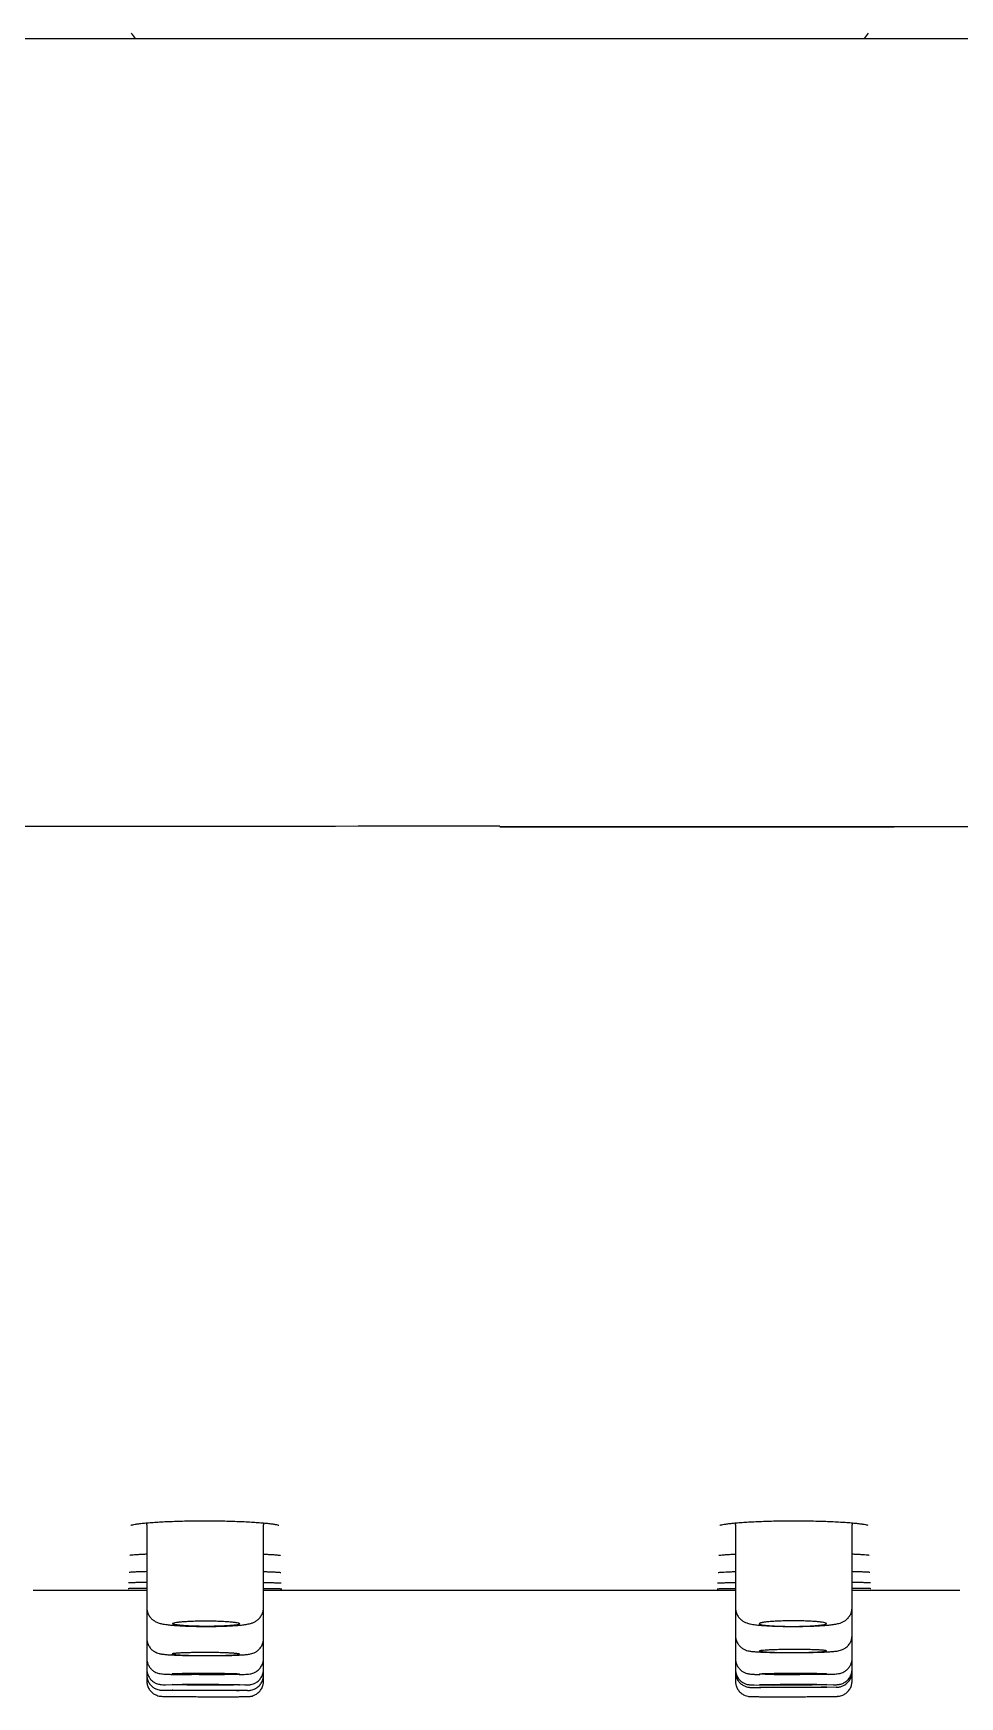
# Model space of a CAD drawing. Header units: millimetres. Extents: x 863 to 5283, y 810 to 2397.
# Drawn here: x 1757.64 to 1760.66, y 1464.6 to 1470.02 of the extents above; entities that cross this region are included whole.
import ezdxf

# ---------------------------------------------------------------- set-up
doc = ezdxf.new("R2010")
doc.units = ezdxf.units.MM
doc.layers.add('Wbudowane', color=175, linetype='Continuous')

# ---------------------------------------------------------------- blocks, each defined once
blk = doc.blocks.new('Z$W@#14502')
for p, q in [((38.6202, 165.9226), (40.5501, 165.9226)), ((40.5501, 165.9226), (42.4798, 165.9226)), ((39.4006, 161.0798), (39.4006, 160.8107)), ((39.7804, 160.8102), (39.7804, 161.0798)), ((41.3175, 161.0798), (41.3175, 160.8102)), ((41.6972, 160.8107), (41.6972, 161.0798)), ((39.0489, 160.8672), (39.0505, 160.8672)), ((39.0504, 160.8672), (39.4006, 160.8672)), ((39.7804, 160.8672), (40.5489, 160.8672)), ((40.5489, 160.8672), (41.3175, 160.8672)), ((41.6972, 160.8672), (42.0472, 160.8672)), ((42.0472, 160.8672), (42.0476, 160.8672)), ((39.4006, 160.8107), (39.4006, 160.7104)), ((39.7804, 160.7098), (39.7804, 160.8102)), ((41.3175, 160.8102), (41.3175, 160.7197)), ((41.6972, 160.7203), (41.6972, 160.8107)), ((39.4006, 160.7104), (39.4006, 160.7103)), ((39.4006, 160.7102), (39.4006, 160.6452)), ((39.7804, 160.6445), (39.7804, 160.7098)), ((41.3175, 160.7197), (41.3175, 160.6445)), ((41.6972, 160.6452), (41.6972, 160.7203)), ((39.4006, 160.6452), (39.4006, 160.6097)), ((39.7804, 160.609), (39.7804, 160.6445)), ((41.3175, 160.6445), (41.3175, 160.609)), ((41.6972, 160.6097), (41.6972, 160.6452)), ((39.4006, 160.6097), (39.4006, 160.6095)), ((39.4006, 160.6094), (39.4006, 160.5912)), ((39.4006, 160.5912), (39.4006, 160.5714)), ((39.4786, 160.593), (39.5456, 160.592)), ((39.7014, 160.5924), (39.6423, 160.5918)), ((39.7804, 160.5906), (39.7804, 160.609)), ((39.7804, 160.5707), (39.7804, 160.5906)), ((41.3175, 160.609), (41.3175, 160.6005)), ((41.3175, 160.6005), (41.3175, 160.6005)), ((41.3175, 160.6004), (41.3175, 160.5707)), ((41.6192, 160.5929), (41.5521, 160.592)), ((41.6972, 160.6012), (41.6972, 160.6097)), ((41.6972, 160.5714), (41.6972, 160.6012)), ((39.4527, 160.5411), (39.4831, 160.5411)), ((39.4613, 160.5589), (39.4832, 160.5594)), ((39.7195, 160.5583), (39.657, 160.5578)), ((39.7282, 160.5404), (39.6703, 160.5402)), ((41.3697, 160.5503), (41.4005, 160.5503)), ((41.3785, 160.5583), (41.4409, 160.5578)), ((41.6366, 160.5589), (41.5667, 160.5581)), ((41.6452, 160.551), (41.5803, 160.5505))]:
    blk.add_line(p, q)
for centre, radius, start, end in [((39.2, 165.8071), 0.2, 35.274, 41.4096), ((41.9, 165.8071), 0.2, 138.5904, 144.7257), ((40.308, 2729.4363), 2566.0822, 270.0054029, 270.136529), ((41.3665, 2028.6139), 1865.2584, 269.9749194, 270.0685779), ((39.3013, 161.0798), 0.0993, 359.9923, 3.8389), ((39.8797, 161.0798), 0.0993, 176.3033, 180.006), ((39.8398, 161.0936), 0.0174, 236.8048, 239.5196), ((41.2181, 161.0798), 0.0993, 359.992, 3.6944), ((41.7965, 161.0798), 0.0993, 176.1594, 180.0058), ((41.7578, 161.0938), 0.0174, 236.9037, 239.6132)]:
    blk.add_arc(centre, radius, start, end)
for centre, major_axis, ratio in [((39.5928, 160.5944), (-0.1093, 0.0003), 0.025456), ((41.505, 160.5944), (0.1093, 0.0003), 0.025456), ((39.5924, 160.5408), (-0.1093, 0.0003), 0.006238), ((39.5926, 160.5592), (-0.1093, 0.0003), 0.013586), ((41.5053, 160.5592), (0.1093, 0.0003), 0.013586), ((41.5054, 160.5508), (0.1093, 0.0003), 0.006238)]:
    blk.add_ellipse(centre, major_axis=major_axis, ratio=ratio)
for points, knots in [([(40.55, 163.3557), (39.7034, 163.3557), (38.6342, 163.3554), (37.0544, 163.355), (36.1022, 163.3545), (35.3325, 163.3539), (34.7273, 163.3532), (34.2064, 163.3525), (33.7605, 163.3517), (33.3639, 163.3508), (33.0114, 163.3498), (32.693, 163.3487), (32.4051, 163.3476), (32.1434, 163.3463), (31.9048, 163.3449), (31.6862, 163.3435), (31.4848, 163.342), (31.2989, 163.3405), (31.1265, 163.3389), (30.9662, 163.3373), (30.817, 163.3356), (30.6776, 163.334), (30.5472, 163.3323), (30.4252, 163.3306), (30.3109, 163.329), (30.2037, 163.3274), (30.1031, 163.3258), (30.0085, 163.3244), (29.9194, 163.323), (29.8353, 163.3217), (29.7559, 163.3206), (29.6807, 163.3196), (29.6094, 163.3187), (29.5415, 163.318), (29.477, 163.3175), (29.4154, 163.3171), (29.3565, 163.3168), (29.3001, 163.3168), (29.2461, 163.3168), (29.1942, 163.3171), (29.1443, 163.3175), (29.0964, 163.3181), (29.0501, 163.3188), (29.0054, 163.3196), (28.9622, 163.3206), (28.9205, 163.3218), (28.8801, 163.323), (28.841, 163.3244), (28.8032, 163.3259), (28.7666, 163.3274), (28.7311, 163.329), (28.6968, 163.3306), (28.6638, 163.3323), (28.6319, 163.3339), (28.6013, 163.3356), (28.5719, 163.3372), (28.5439, 163.3388), (28.5172, 163.3404), (28.4917, 163.3419), (28.4676, 163.3434), (28.4449, 163.3448), (28.4235, 163.3461), (28.4035, 163.3474), (28.3849, 163.3486), (28.3677, 163.3496), (28.3522, 163.3506), (28.3383, 163.3515), (28.3261, 163.3523), (28.3156, 163.353), (28.3068, 163.3537), (28.2998, 163.3543), (28.2948, 163.3548), (28.2929, 163.355), (28.2926, 163.3551), (28.2926, 163.3551)], [0, 0, 0, 0, 0.113949, 0.17732, 0.22324, 0.259479, 0.288937, 0.314088, 0.335962, 0.355319, 0.372656, 0.388298, 0.402484, 0.415393, 0.427139, 0.43796, 0.447933, 0.457168, 0.465753, 0.473765, 0.481258, 0.488284, 0.494903, 0.501132, 0.507022, 0.512579, 0.517862, 0.522887, 0.527687, 0.532287, 0.536712, 0.54099, 0.545144, 0.549196, 0.553167, 0.557079, 0.560953, 0.564805, 0.56866, 0.57253, 0.576434, 0.5804, 0.584444, 0.588589, 0.592859, 0.597274, 0.601855, 0.60663, 0.611631, 0.616871, 0.622404, 0.628238, 0.63443, 0.64098, 0.647944, 0.655357, 0.663268, 0.671757, 0.680838, 0.690664, 0.701283, 0.712825, 0.725427, 0.739297, 0.754495, 0.77128, 0.789931, 0.810881, 0.834627, 0.862383, 0.895865, 0.936149, 0.983234, 1, 1, 1, 1]), ([(39.3488, 161.0788), (39.3488, 161.0788), (39.3499, 161.0793), (39.3544, 161.0805), (39.3626, 161.082), (39.3741, 161.0837), (39.3887, 161.0854), (39.4061, 161.087), (39.4258, 161.0885), (39.4477, 161.0898), (39.4714, 161.091), (39.4967, 161.0919), (39.5231, 161.0926), (39.5504, 161.0931), (39.5781, 161.0933), (39.606, 161.0933), (39.6338, 161.093), (39.6609, 161.0925), (39.6872, 161.0917), (39.7122, 161.0907), (39.7357, 161.0895), (39.7573, 161.0882), (39.7767, 161.0866), (39.7936, 161.085), (39.8078, 161.0833), (39.8188, 161.0816), (39.8265, 161.08), (39.8293, 161.0792), (39.8302, 161.0789)], [0, 0, 0, 0, 0.02401, 0.056834, 0.093426, 0.131871, 0.171286, 0.211019, 0.251118, 0.291293, 0.331479, 0.371781, 0.41207, 0.452379, 0.492637, 0.532972, 0.573252, 0.613574, 0.653884, 0.694089, 0.734368, 0.774544, 0.81458, 0.854373, 0.893718, 0.93215, 0.968592, 1, 1, 1, 1]), ([(41.2668, 161.0786), (41.2668, 161.0786), (41.2679, 161.0791), (41.2724, 161.0803), (41.2806, 161.0818), (41.2922, 161.0835), (41.3067, 161.0852), (41.3241, 161.0869), (41.3438, 161.0884), (41.3657, 161.0897), (41.3894, 161.0909), (41.4147, 161.0919), (41.4411, 161.0926), (41.4684, 161.0931), (41.4961, 161.0933), (41.524, 161.0933), (41.5518, 161.0931), (41.5789, 161.0925), (41.6052, 161.0918), (41.6302, 161.0908), (41.6537, 161.0896), (41.6753, 161.0883), (41.6947, 161.0868), (41.7116, 161.0851), (41.7258, 161.0834), (41.7368, 161.0818), (41.7445, 161.0802), (41.7473, 161.0794), (41.7482, 161.0791)], [0, 0, 0, 0, 0.024001, 0.056817, 0.093402, 0.131843, 0.171256, 0.210987, 0.251085, 0.29126, 0.331445, 0.371746, 0.412035, 0.452343, 0.4926, 0.532934, 0.573214, 0.613535, 0.653844, 0.694049, 0.734326, 0.774501, 0.814537, 0.85433, 0.893675, 0.932107, 0.968554, 1, 1, 1, 1]), ([(39.3448, 160.9812), (39.3448, 160.9812), (39.3449, 160.9812), (39.3465, 160.9815), (39.3518, 160.9822), (39.3606, 160.9831), (39.3726, 160.9839), (39.3862, 160.9847), (39.3962, 160.9851), (39.4006, 160.9853)], [0, 0, 0, 0, 0.00752, 0.13899, 0.304198, 0.484355, 0.670556, 0.859266, 1, 1, 1, 1]), ([(39.7804, 160.9848), (39.7849, 160.9846), (39.7949, 160.9841), (39.8085, 160.9833), (39.8202, 160.9825), (39.8287, 160.9816), (39.8321, 160.9811), (39.8333, 160.9809)], [0, 0, 0, 0, 0.169439, 0.389934, 0.607004, 0.817717, 1, 1, 1, 1]), ([(39.8333, 160.9809), (39.8334, 160.9809), (39.8335, 160.9809), (39.8337, 160.9808), (39.834, 160.9808), (39.8342, 160.9808), (39.8343, 160.9807), (39.8345, 160.9807), (39.8346, 160.9807), (39.8347, 160.9806), (39.8348, 160.9806), (39.8349, 160.9806), (39.8349, 160.9806), (39.8349, 160.9806), (39.8349, 160.9806), (39.8349, 160.9806)], [0, 0, 0, 0, 0.058969, 0.148256, 0.236074, 0.322184, 0.406513, 0.488995, 0.569567, 0.64817, 0.724755, 0.799278, 0.871708, 0.942021, 1, 1, 1, 1]), ([(41.2629, 160.9806), (41.2629, 160.9806), (41.2629, 160.9806), (41.2645, 160.9809), (41.2698, 160.9817), (41.2786, 160.9825), (41.2906, 160.9834), (41.3038, 160.9842), (41.3134, 160.9846), (41.3175, 160.9848)], [0, 0, 0, 0, 0.00699, 0.139904, 0.307031, 0.489457, 0.678062, 0.869239, 1, 1, 1, 1]), ([(41.6972, 160.9853), (41.7022, 160.9851), (41.7126, 160.9846), (41.7264, 160.9838), (41.7382, 160.983), (41.7467, 160.9822), (41.7501, 160.9817), (41.7514, 160.9815)], [0, 0, 0, 0, 0.1803491, 0.3976369, 0.6115071, 0.8191788, 1, 1, 1, 1]), ([(41.7514, 160.9815), (41.7515, 160.9815), (41.7516, 160.9814), (41.7518, 160.9814), (41.752, 160.9814), (41.7522, 160.9813), (41.7524, 160.9813), (41.7525, 160.9813), (41.7527, 160.9812), (41.7528, 160.9812), (41.7529, 160.9812), (41.7529, 160.9812), (41.753, 160.9812), (41.753, 160.9812), (41.753, 160.9812), (41.753, 160.9812)], [0, 0, 0, 0, 0.058942, 0.148225, 0.236038, 0.322141, 0.406462, 0.488935, 0.569495, 0.648083, 0.724651, 0.799154, 0.871559, 0.941845, 1, 1, 1, 1]), ([(39.3428, 160.9259), (39.3428, 160.9259), (39.3434, 160.926), (39.3465, 160.9264), (39.3533, 160.9269), (39.3633, 160.9274), (39.3763, 160.9279), (39.3892, 160.9283), (39.3977, 160.9285), (39.4006, 160.9286)], [0, 0, 0, 0, 0.062575, 0.209116, 0.377721, 0.553871, 0.732976, 0.913015, 1, 1, 1, 1]), ([(39.7804, 160.9278), (39.7851, 160.9277), (39.7953, 160.9274), (39.809, 160.9269), (39.8207, 160.9263), (39.8295, 160.9257), (39.8331, 160.9254), (39.8346, 160.9253)], [0, 0, 0, 0, 0.174963, 0.391297, 0.605259, 0.815302, 1, 1, 1, 1]), ([(39.8346, 160.9253), (39.8347, 160.9253), (39.8349, 160.9252), (39.8351, 160.9252), (39.8354, 160.9252), (39.8356, 160.9252), (39.8359, 160.9251), (39.8361, 160.9251), (39.8362, 160.9251), (39.8364, 160.9251), (39.8365, 160.925), (39.8367, 160.925), (39.8367, 160.925), (39.8368, 160.925), (39.8369, 160.925), (39.8369, 160.925), (39.8369, 160.925), (39.8369, 160.925), (39.8369, 160.925)], [0, 0, 0, 0, 0.048068, 0.125843, 0.202541, 0.277949, 0.35198, 0.424548, 0.495562, 0.564934, 0.632579, 0.698415, 0.762368, 0.82437, 0.884369, 0.942321, 0.998198, 1, 1, 1, 1]), ([(41.2609, 160.925), (41.2609, 160.925), (41.2619, 160.9251), (41.2661, 160.9256), (41.2741, 160.9261), (41.2853, 160.9267), (41.2996, 160.9273), (41.3111, 160.9276), (41.3173, 160.9278), (41.3175, 160.9278)], [0, 0, 0, 0, 0.095468, 0.256661, 0.435227, 0.620241, 0.807588, 0.995447, 1, 1, 1, 1]), ([(41.6972, 160.9286), (41.7016, 160.9284), (41.7117, 160.9282), (41.7256, 160.9277), (41.738, 160.9272), (41.7473, 160.9267), (41.7512, 160.9264), (41.7527, 160.9262)], [0, 0, 0, 0, 0.1581256, 0.3778124, 0.5950251, 0.808519, 1, 1, 1, 1]), ([(41.7527, 160.9262), (41.7528, 160.9262), (41.753, 160.9262), (41.7532, 160.9261), (41.7535, 160.9261), (41.7537, 160.9261), (41.754, 160.9261), (41.7542, 160.926), (41.7543, 160.926), (41.7545, 160.926), (41.7546, 160.926), (41.7548, 160.926), (41.7548, 160.9259), (41.7549, 160.9259), (41.755, 160.9259), (41.755, 160.9259), (41.755, 160.9259), (41.755, 160.9259), (41.755, 160.9259)], [0, 0, 0, 0, 0.048023, 0.125774, 0.202449, 0.277836, 0.351848, 0.424396, 0.495392, 0.564745, 0.63237, 0.698185, 0.762114, 0.82409, 0.884059, 0.941978, 0.997818, 1, 1, 1, 1]), ([(39.3397, 160.8731), (39.3397, 160.8731), (39.3399, 160.8731), (39.3418, 160.8732), (39.3474, 160.8733), (39.3564, 160.8735), (39.3683, 160.8736), (39.383, 160.8737), (39.3945, 160.8737), (39.4006, 160.8738)], [0, 0, 0, 0, 0.016363, 0.152091, 0.316578, 0.486293, 0.65773, 0.829806, 1, 1, 1, 1]), ([(39.3413, 160.8918), (39.3413, 160.8918), (39.3416, 160.8918), (39.344, 160.892), (39.3501, 160.8923), (39.3595, 160.8926), (39.3719, 160.8929), (39.3858, 160.8932), (39.396, 160.8933), (39.4006, 160.8934)], [0, 0, 0, 0, 0.035154, 0.175088, 0.340663, 0.513466, 0.688716, 0.864875, 1, 1, 1, 1]), ([(39.7804, 160.8924), (39.7844, 160.8924), (39.7939, 160.8922), (39.8074, 160.8919), (39.8198, 160.8915), (39.8296, 160.8911), (39.8337, 160.8909), (39.8355, 160.8908)], [0, 0, 0, 0, 0.144807, 0.362676, 0.578838, 0.792969, 1, 1, 1, 1]), ([(39.7804, 160.8729), (39.7843, 160.8728), (39.794, 160.8727), (39.8077, 160.8726), (39.8204, 160.8724), (39.8302, 160.8722), (39.8344, 160.8721), (39.8362, 160.8721)], [0, 0, 0, 0, 0.1429392, 0.3631441, 0.5821721, 0.8004717, 1, 1, 1, 1]), ([(39.8355, 160.8908), (39.8356, 160.8908), (39.8357, 160.8908), (39.836, 160.8908), (39.8364, 160.8908), (39.8366, 160.8907), (39.8369, 160.8907), (39.8372, 160.8907), (39.8374, 160.8907), (39.8376, 160.8907), (39.8378, 160.8906), (39.838, 160.8906), (39.8381, 160.8906), (39.8382, 160.8906), (39.8383, 160.8906), (39.8384, 160.8906), (39.8384, 160.8906), (39.8385, 160.8906), (39.8385, 160.8906), (39.8385, 160.8906)], [0, 0, 0, 0, 0.040594, 0.110024, 0.178721, 0.246523, 0.313348, 0.379106, 0.443701, 0.50703, 0.568985, 0.629454, 0.688324, 0.745486, 0.800833, 0.854271, 0.905717, 0.955105, 1, 1, 1, 1]), ([(39.8362, 160.8721), (39.8363, 160.8721), (39.8365, 160.8721), (39.8368, 160.8721), (39.8372, 160.872), (39.8375, 160.872), (39.8379, 160.872), (39.8382, 160.872), (39.8385, 160.872), (39.8387, 160.872), (39.839, 160.872), (39.8392, 160.872), (39.8394, 160.872), (39.8395, 160.8719), (39.8397, 160.8719), (39.8398, 160.8719), (39.8399, 160.8719), (39.84, 160.8719), (39.8401, 160.8719), (39.8401, 160.8719), (39.8401, 160.8719), (39.8401, 160.8719), (39.8401, 160.8719)], [0, 0, 0, 0, 0.033453, 0.093924, 0.154024, 0.213669, 0.272809, 0.331381, 0.389316, 0.446529, 0.502923, 0.558386, 0.612791, 0.665995, 0.717842, 0.768167, 0.816796, 0.863558, 0.908295, 0.946469, 0.982651, 1, 1, 1, 1]), ([(41.2577, 160.8719), (41.2577, 160.8719), (41.2579, 160.8719), (41.2598, 160.872), (41.2654, 160.8722), (41.2744, 160.8724), (41.2863, 160.8725), (41.3007, 160.8727), (41.3118, 160.8728), (41.3175, 160.8729)], [0, 0, 0, 0, 0.016373, 0.153705, 0.319977, 0.491448, 0.664647, 0.838467, 1, 1, 1, 1]), ([(41.2594, 160.8906), (41.2594, 160.8906), (41.2598, 160.8906), (41.2624, 160.8908), (41.2687, 160.8912), (41.2783, 160.8915), (41.2909, 160.8919), (41.3042, 160.8922), (41.3137, 160.8924), (41.3175, 160.8924)], [0, 0, 0, 0, 0.043001, 0.187098, 0.355449, 0.530644, 0.7082, 0.886582, 1, 1, 1, 1]), ([(41.6972, 160.8934), (41.702, 160.8933), (41.7124, 160.8932), (41.7264, 160.8929), (41.7386, 160.8926), (41.748, 160.8923), (41.7519, 160.8921), (41.7536, 160.892)], [0, 0, 0, 0, 0.170863, 0.385365, 0.598149, 0.808799, 1, 1, 1, 1]), ([(41.6972, 160.8738), (41.7016, 160.8738), (41.7116, 160.8737), (41.7257, 160.8736), (41.7384, 160.8735), (41.7482, 160.8734), (41.7524, 160.8733), (41.7543, 160.8732)], [0, 0, 0, 0, 0.153779, 0.370684, 0.586431, 0.801413, 1, 1, 1, 1]), ([(41.7536, 160.892), (41.7537, 160.892), (41.7538, 160.892), (41.7541, 160.892), (41.7545, 160.892), (41.7548, 160.8919), (41.755, 160.8919), (41.7553, 160.8919), (41.7555, 160.8919), (41.7557, 160.8919), (41.7559, 160.8919), (41.7561, 160.8918), (41.7562, 160.8918), (41.7563, 160.8918), (41.7564, 160.8918), (41.7565, 160.8918), (41.7565, 160.8918), (41.7566, 160.8918), (41.7566, 160.8918), (41.7566, 160.8918)], [0, 0, 0, 0, 0.0405834, 0.1100184, 0.1787224, 0.2465318, 0.3133648, 0.379132, 0.4437366, 0.5070754, 0.5690396, 0.6295171, 0.6883948, 0.7455615, 0.8009117, 0.8543494, 0.9057915, 0.9551718, 1, 1, 1, 1]), ([(41.7543, 160.8732), (41.7544, 160.8732), (41.7546, 160.8732), (41.7549, 160.8732), (41.7553, 160.8732), (41.7556, 160.8732), (41.7559, 160.8732), (41.7562, 160.8732), (41.7565, 160.8732), (41.7568, 160.8731), (41.757, 160.8731), (41.7572, 160.8731), (41.7574, 160.8731), (41.7576, 160.8731), (41.7577, 160.8731), (41.7579, 160.8731), (41.758, 160.8731), (41.758, 160.8731), (41.7581, 160.8731), (41.7581, 160.8731), (41.7581, 160.8731), (41.7581, 160.8731), (41.7581, 160.8731)], [0, 0, 0, 0, 0.0337514, 0.0946399, 0.1551425, 0.2151731, 0.2746783, 0.3335957, 0.3918518, 0.4493606, 0.5060231, 0.5617254, 0.6163392, 0.6697216, 0.7217171, 0.7721609, 0.8208841, 0.8677208, 0.9125169, 0.9507401, 0.9869781, 1, 1, 1, 1]), ([(39.4006, 160.8107), (39.4006, 160.8062), (39.4016, 160.7986), (39.406, 160.7867), (39.4128, 160.777), (39.4211, 160.7693), (39.4299, 160.764), (39.4397, 160.76), (39.4509, 160.7572), (39.4647, 160.755), (39.4813, 160.7532), (39.4984, 160.7518), (39.5168, 160.7508), (39.5364, 160.75), (39.5571, 160.7494), (39.5783, 160.7491), (39.5997, 160.749), (39.621, 160.7492), (39.6417, 160.7497), (39.6615, 160.7504), (39.68, 160.7513), (39.6971, 160.7526), (39.7132, 160.7541), (39.7277, 160.7563), (39.739, 160.7588), (39.7496, 160.7627), (39.759, 160.7681), (39.7678, 160.776), (39.7749, 160.786), (39.7794, 160.7981), (39.7804, 160.8058), (39.7804, 160.8102)], [0, 0, 0, 0, 0.023206, 0.046544, 0.069579, 0.091861, 0.113549, 0.138026, 0.179343, 0.234661, 0.278253, 0.319506, 0.359661, 0.399292, 0.438638, 0.477758, 0.516938, 0.556061, 0.595335, 0.63487, 0.674883, 0.715347, 0.758105, 0.807954, 0.856189, 0.883043, 0.906015, 0.929315, 0.953289, 0.977068, 1, 1, 1, 1]), ([(41.3175, 160.8102), (41.3174, 160.8059), (41.3184, 160.7985), (41.3226, 160.7867), (41.3293, 160.7769), (41.3376, 160.769), (41.3464, 160.7636), (41.356, 160.7597), (41.3671, 160.7568), (41.3807, 160.7546), (41.3973, 160.7529), (41.4142, 160.7516), (41.4325, 160.7506), (41.4521, 160.7498), (41.4728, 160.7493), (41.494, 160.7491), (41.5155, 160.7491), (41.5369, 160.7493), (41.5577, 160.7498), (41.5775, 160.7506), (41.5962, 160.7516), (41.6135, 160.7529), (41.6296, 160.7545), (41.6442, 160.7567), (41.6555, 160.7591), (41.6663, 160.7631), (41.6757, 160.7685), (41.6844, 160.7763), (41.6916, 160.7862), (41.6962, 160.7985), (41.6972, 160.8062), (41.6972, 160.8107)], [0, 0, 0, 0, 0.022159, 0.045258, 0.068416, 0.090871, 0.112683, 0.136812, 0.175445, 0.231886, 0.275761, 0.316899, 0.357128, 0.396919, 0.43632, 0.475637, 0.51487, 0.554089, 0.593482, 0.633119, 0.673165, 0.714073, 0.756833, 0.805436, 0.855133, 0.882612, 0.905497, 0.92876, 0.952761, 0.976757, 1, 1, 1, 1]), ([(39.7024, 160.757), (39.7032, 160.7575), (39.7032, 160.7581), (39.7023, 160.759), (39.7018, 160.7593), (39.7004, 160.7599), (39.6996, 160.7602), (39.6966, 160.7611), (39.6939, 160.7616), (39.6889, 160.7624), (39.6871, 160.7627), (39.6832, 160.7632), (39.681, 160.7634), (39.6743, 160.7642), (39.6693, 160.7646), (39.6611, 160.7652), (39.6582, 160.7654), (39.6523, 160.7657), (39.6462, 160.7661), (39.6398, 160.7663), (39.6332, 160.7666), (39.6298, 160.7667), (39.6194, 160.767), (39.6125, 160.7671), (39.6018, 160.7672), (39.5982, 160.7673), (39.591, 160.7673), (39.5874, 160.7673), (39.5767, 160.7672), (39.5697, 160.7671), (39.5594, 160.7669), (39.5559, 160.7668), (39.5493, 160.7666), (39.546, 160.7664), (39.5366, 160.766), (39.5306, 160.7657), (39.5194, 160.765), (39.5143, 160.7645), (39.5074, 160.7639), (39.5053, 160.7636), (39.5013, 160.7631), (39.4994, 160.7629), (39.4942, 160.7621), (39.4915, 160.7616), (39.4872, 160.7604), (39.4857, 160.7598), (39.4842, 160.7587), (39.4842, 160.7581), (39.4851, 160.7572), (39.4856, 160.7569), (39.4869, 160.7563), (39.4886, 160.7558), (39.491, 160.7552), (39.4936, 160.7547), (39.4951, 160.7544), (39.5001, 160.7536), (39.504, 160.7531), (39.5107, 160.7525), (39.5131, 160.7522), (39.5181, 160.7518), (39.5208, 160.7516), (39.529, 160.751), (39.5349, 160.7507), (39.5444, 160.7503), (39.5476, 160.7501), (39.5542, 160.7499), (39.5576, 160.7498), (39.5678, 160.7495), (39.5748, 160.7494), (39.5856, 160.7493), (39.5892, 160.7493), (39.5963, 160.7492), (39.6035, 160.7492), (39.6105, 160.7493), (39.6176, 160.7494), (39.6211, 160.7495), (39.6315, 160.7497), (39.6381, 160.7499), (39.6507, 160.7504), (39.6568, 160.7507), (39.668, 160.7514), (39.673, 160.7518), (39.6799, 160.7524), (39.6821, 160.7527), (39.6861, 160.7531), (39.688, 160.7534), (39.6931, 160.7541), (39.6959, 160.7547), (39.7002, 160.7558), (39.7017, 160.7564), (39.7024, 160.757)], [0, 0, 0, 0, 0.03125, 0.03125, 0.046875, 0.046875, 0.0625, 0.0625, 0.09375, 0.09375, 0.109375, 0.109375, 0.125, 0.125, 0.15625, 0.15625, 0.171875, 0.171875, 0.1875, 0.203125, 0.203125, 0.21875, 0.21875, 0.25, 0.25, 0.265625, 0.265625, 0.28125, 0.28125, 0.3125, 0.3125, 0.328125, 0.328125, 0.34375, 0.34375, 0.375, 0.375, 0.40625, 0.40625, 0.421875, 0.421875, 0.4375, 0.4375, 0.46875, 0.46875, 0.5, 0.5, 0.53125, 0.53125, 0.546875, 0.546875, 0.5625, 0.578125, 0.578125, 0.59375, 0.59375, 0.625, 0.625, 0.640625, 0.640625, 0.65625, 0.65625, 0.6875, 0.6875, 0.703125, 0.703125, 0.71875, 0.71875, 0.75, 0.75, 0.765625, 0.765625, 0.78125, 0.796875, 0.796875, 0.8125, 0.8125, 0.84375, 0.84375, 0.875, 0.875, 0.90625, 0.90625, 0.921875, 0.921875, 0.9375, 0.9375, 0.96875, 0.96875, 1, 1, 1, 1]), ([(41.6129, 160.7593), (41.6136, 160.7587), (41.6137, 160.7581), (41.6127, 160.7572), (41.6122, 160.7569), (41.6109, 160.7563), (41.61, 160.7561), (41.607, 160.7552), (41.6043, 160.7547), (41.5994, 160.7539), (41.5975, 160.7536), (41.5936, 160.7531), (41.5915, 160.7529), (41.5848, 160.7522), (41.5798, 160.7518), (41.5715, 160.7512), (41.5686, 160.751), (41.5627, 160.7507), (41.5566, 160.7504), (41.5502, 160.7501), (41.5436, 160.7499), (41.5402, 160.7498), (41.5299, 160.7495), (41.5229, 160.7494), (41.5122, 160.7493), (41.5086, 160.7493), (41.5014, 160.7492), (41.4978, 160.7492), (41.4871, 160.7493), (41.4801, 160.7494), (41.4698, 160.7496), (41.4664, 160.7497), (41.4597, 160.7499), (41.4565, 160.75), (41.447, 160.7504), (41.441, 160.7507), (41.4298, 160.7514), (41.4247, 160.7518), (41.4179, 160.7524), (41.4157, 160.7527), (41.4117, 160.7531), (41.4098, 160.7534), (41.4047, 160.7542), (41.4019, 160.7547), (41.3976, 160.7558), (41.3962, 160.7564), (41.3947, 160.7575), (41.3946, 160.7581), (41.3956, 160.759), (41.3961, 160.7593), (41.3974, 160.7599), (41.3991, 160.7605), (41.4014, 160.761), (41.4041, 160.7616), (41.4056, 160.7619), (41.4106, 160.7627), (41.4145, 160.7632), (41.4212, 160.7639), (41.4236, 160.7641), (41.4286, 160.7646), (41.4313, 160.7648), (41.4395, 160.7654), (41.4454, 160.7658), (41.4548, 160.7662), (41.4581, 160.7663), (41.4647, 160.7666), (41.4681, 160.7667), (41.4783, 160.767), (41.4853, 160.7671), (41.496, 160.7672), (41.4996, 160.7673), (41.5068, 160.7673), (41.5139, 160.7673), (41.521, 160.7672), (41.5281, 160.7671), (41.5316, 160.767), (41.5419, 160.7668), (41.5485, 160.7666), (41.5612, 160.766), (41.5673, 160.7657), (41.5784, 160.765), (41.5835, 160.7646), (41.5904, 160.7639), (41.5926, 160.7636), (41.5966, 160.7631), (41.5985, 160.7629), (41.6036, 160.7621), (41.6064, 160.7616), (41.6107, 160.7604), (41.6121, 160.7599), (41.6129, 160.7593)], [0, 0, 0, 0, 0.03125, 0.03125, 0.046875, 0.046875, 0.0625, 0.0625, 0.09375, 0.09375, 0.109375, 0.109375, 0.125, 0.125, 0.15625, 0.15625, 0.171875, 0.171875, 0.1875, 0.203125, 0.203125, 0.21875, 0.21875, 0.25, 0.25, 0.265625, 0.265625, 0.28125, 0.28125, 0.3125, 0.3125, 0.328125, 0.328125, 0.34375, 0.34375, 0.375, 0.375, 0.40625, 0.40625, 0.421875, 0.421875, 0.4375, 0.4375, 0.46875, 0.46875, 0.5, 0.5, 0.53125, 0.53125, 0.546875, 0.546875, 0.5625, 0.578125, 0.578125, 0.59375, 0.59375, 0.625, 0.625, 0.640625, 0.640625, 0.65625, 0.65625, 0.6875, 0.6875, 0.703125, 0.703125, 0.71875, 0.71875, 0.75, 0.75, 0.765625, 0.765625, 0.78125, 0.796875, 0.796875, 0.8125, 0.8125, 0.84375, 0.84375, 0.875, 0.875, 0.90625, 0.90625, 0.921875, 0.921875, 0.9375, 0.9375, 0.96875, 0.96875, 1, 1, 1, 1]), ([(39.4006, 160.7104), (39.4006, 160.7061), (39.4016, 160.6988), (39.4058, 160.687), (39.4126, 160.6772), (39.4209, 160.6695), (39.4295, 160.6645), (39.4375, 160.6615), (39.4463, 160.6594), (39.4553, 160.6582), (39.4683, 160.6571), (39.4829, 160.6562), (39.4991, 160.6555), (39.5169, 160.6549), (39.5361, 160.6544), (39.5564, 160.6541), (39.5774, 160.6539), (39.5986, 160.6538), (39.6197, 160.6539), (39.6402, 160.6541), (39.6597, 160.6544), (39.6778, 160.6549), (39.6943, 160.6555), (39.7091, 160.6563), (39.7229, 160.6573), (39.7325, 160.6585), (39.7413, 160.6602), (39.7498, 160.6631), (39.7591, 160.6681), (39.7679, 160.6759), (39.7751, 160.686), (39.7794, 160.698), (39.7804, 160.7055), (39.7804, 160.7098)], [0, 0, 0, 0, 0.021167, 0.043656, 0.065838, 0.087166, 0.106356, 0.124286, 0.146754, 0.196798, 0.242232, 0.282993, 0.322429, 0.361244, 0.399781, 0.438167, 0.476409, 0.514722, 0.552968, 0.591302, 0.629753, 0.668486, 0.707607, 0.747779, 0.790775, 0.843831, 0.870619, 0.890194, 0.910174, 0.932668, 0.955588, 0.978688, 1, 1, 1, 1]), ([(41.3175, 160.7197), (41.3175, 160.7153), (41.3184, 160.7079), (41.3228, 160.696), (41.3296, 160.6863), (41.3379, 160.6787), (41.3465, 160.6737), (41.3546, 160.6707), (41.3632, 160.6687), (41.3722, 160.6676), (41.385, 160.6665), (41.3996, 160.6657), (41.4157, 160.665), (41.4334, 160.6645), (41.4525, 160.6641), (41.4728, 160.6639), (41.4937, 160.6637), (41.5148, 160.6638), (41.5359, 160.6639), (41.5563, 160.6642), (41.5758, 160.6647), (41.594, 160.6652), (41.6105, 160.6659), (41.6253, 160.6667), (41.6393, 160.6678), (41.6491, 160.669), (41.6579, 160.6708), (41.6663, 160.6736), (41.6754, 160.6784), (41.6843, 160.686), (41.6916, 160.696), (41.6962, 160.7082), (41.6972, 160.7159), (41.6972, 160.7203)], [0, 0, 0, 0, 0.021894, 0.044335, 0.066327, 0.087626, 0.106836, 0.12482, 0.147328, 0.195563, 0.241705, 0.282333, 0.3217, 0.360381, 0.398833, 0.437105, 0.475311, 0.513475, 0.551616, 0.589886, 0.628251, 0.666843, 0.705843, 0.745762, 0.787966, 0.842227, 0.869941, 0.889443, 0.909125, 0.93141, 0.954577, 0.977636, 1, 1, 1, 1]), ([(39.4006, 160.6452), (39.4006, 160.6412), (39.4014, 160.6344), (39.405, 160.6236), (39.4107, 160.6144), (39.4181, 160.6066), (39.4261, 160.6012), (39.4336, 160.5979), (39.44, 160.596), (39.446, 160.5949), (39.4525, 160.5943), (39.4577, 160.5939), (39.4618, 160.5937)], [0, 0, 0, 0, 0.090171, 0.181283, 0.271447, 0.359926, 0.443195, 0.513407, 0.574261, 0.64722, 0.804527, 1, 1, 1, 1]), ([(39.7022, 160.6588), (39.7022, 160.6585), (39.7015, 160.6582), (39.6994, 160.6577), (39.6985, 160.6575), (39.6965, 160.6572), (39.6952, 160.6571), (39.6911, 160.6566), (39.6878, 160.6564), (39.6818, 160.656), (39.6797, 160.6559), (39.6751, 160.6556), (39.6727, 160.6555), (39.6651, 160.6552), (39.6596, 160.655), (39.6507, 160.6548), (39.6476, 160.6547), (39.6412, 160.6546), (39.6348, 160.6544), (39.6281, 160.6543), (39.6212, 160.6543), (39.6177, 160.6542), (39.6071, 160.6542), (39.6, 160.6542), (39.5893, 160.6542), (39.5858, 160.6542), (39.5786, 160.6543), (39.575, 160.6543), (39.5645, 160.6544), (39.5577, 160.6545), (39.5477, 160.6547), (39.5445, 160.6548), (39.5381, 160.655), (39.5351, 160.6551), (39.5262, 160.6553), (39.5207, 160.6555), (39.5104, 160.656), (39.5059, 160.6563), (39.5, 160.6567), (39.4981, 160.6568), (39.4948, 160.6571), (39.4932, 160.6573), (39.4891, 160.6577), (39.487, 160.658), (39.4842, 160.6587), (39.4835, 160.659), (39.4835, 160.6596), (39.4842, 160.66), (39.4863, 160.6604), (39.4872, 160.6606), (39.4892, 160.6609), (39.4916, 160.6612), (39.4947, 160.6615), (39.498, 160.6618), (39.4999, 160.6619), (39.5059, 160.6623), (39.5104, 160.6625), (39.518, 160.6629), (39.5206, 160.663), (39.5262, 160.6632), (39.5291, 160.6633), (39.538, 160.6635), (39.5443, 160.6637), (39.5542, 160.6638), (39.5576, 160.6639), (39.5645, 160.664), (39.568, 160.664), (39.5784, 160.6641), (39.5855, 160.6641), (39.5964, 160.6641), (39.6, 160.6641), (39.6071, 160.664), (39.6141, 160.6639), (39.6211, 160.6639), (39.6279, 160.6637), (39.6313, 160.6637), (39.6413, 160.6635), (39.6476, 160.6633), (39.6595, 160.6629), (39.6651, 160.6627), (39.6752, 160.6622), (39.6797, 160.6619), (39.6857, 160.6615), (39.6876, 160.6613), (39.6909, 160.6611), (39.6925, 160.6609), (39.6966, 160.6604), (39.6987, 160.6601), (39.7015, 160.6595), (39.7022, 160.6591), (39.7022, 160.6588)], [0, 0, 0, 0, 0.03125, 0.03125, 0.046875, 0.046875, 0.0625, 0.0625, 0.09375, 0.09375, 0.109375, 0.109375, 0.125, 0.125, 0.15625, 0.15625, 0.171875, 0.171875, 0.1875, 0.203125, 0.203125, 0.21875, 0.21875, 0.25, 0.25, 0.265625, 0.265625, 0.28125, 0.28125, 0.3125, 0.3125, 0.328125, 0.328125, 0.34375, 0.34375, 0.375, 0.375, 0.40625, 0.40625, 0.421875, 0.421875, 0.4375, 0.4375, 0.46875, 0.46875, 0.5, 0.5, 0.53125, 0.53125, 0.546875, 0.546875, 0.5625, 0.578125, 0.578125, 0.59375, 0.59375, 0.625, 0.625, 0.640625, 0.640625, 0.65625, 0.65625, 0.6875, 0.6875, 0.703125, 0.703125, 0.71875, 0.71875, 0.75, 0.75, 0.765625, 0.765625, 0.78125, 0.796875, 0.796875, 0.8125, 0.8125, 0.84375, 0.84375, 0.875, 0.875, 0.90625, 0.90625, 0.921875, 0.921875, 0.9375, 0.9375, 0.96875, 0.96875, 1, 1, 1, 1]), ([(39.7014, 160.5924), (39.7027, 160.5924), (39.7084, 160.5926), (39.7179, 160.593), (39.7279, 160.5936), (39.7342, 160.5941), (39.7416, 160.5954), (39.7496, 160.5979), (39.7587, 160.6027), (39.7676, 160.6104), (39.7749, 160.6204), (39.7794, 160.6325), (39.7804, 160.64), (39.7804, 160.6445)], [0, 0, 0, 0, 0.038759, 0.180255, 0.339536, 0.486887, 0.550902, 0.608535, 0.676498, 0.757528, 0.839385, 0.920434, 1, 1, 1, 1]), ([(41.3175, 160.6445), (41.3174, 160.6402), (41.3184, 160.6328), (41.3226, 160.6211), (41.3295, 160.6113), (41.338, 160.6035), (41.3467, 160.5986), (41.3547, 160.5958), (41.3615, 160.5944), (41.368, 160.5937), (41.3767, 160.5931), (41.3874, 160.5927), (41.3942, 160.5925), (41.3964, 160.5924)], [0, 0, 0, 0, 0.076762, 0.156566, 0.235407, 0.31218, 0.380936, 0.437177, 0.494375, 0.598928, 0.783954, 0.930862, 1, 1, 1, 1]), ([(41.3956, 160.6687), (41.3956, 160.6691), (41.3963, 160.6694), (41.3984, 160.6699), (41.3993, 160.67), (41.4014, 160.6704), (41.4026, 160.6705), (41.4067, 160.671), (41.41, 160.6713), (41.416, 160.6717), (41.4181, 160.6718), (41.4227, 160.6721), (41.4251, 160.6722), (41.4327, 160.6726), (41.4382, 160.6728), (41.4471, 160.6731), (41.4502, 160.6732), (41.4565, 160.6734), (41.463, 160.6736), (41.4697, 160.6737), (41.4765, 160.6738), (41.4801, 160.6738), (41.4906, 160.674), (41.4977, 160.674), (41.5084, 160.674), (41.512, 160.674), (41.5192, 160.674), (41.5228, 160.674), (41.5333, 160.6739), (41.5401, 160.6738), (41.55, 160.6737), (41.5533, 160.6736), (41.5597, 160.6735), (41.5627, 160.6734), (41.5716, 160.6731), (41.5771, 160.6729), (41.5874, 160.6725), (41.5919, 160.6722), (41.5978, 160.6718), (41.5997, 160.6717), (41.6031, 160.6714), (41.6046, 160.6713), (41.6087, 160.6708), (41.6108, 160.6705), (41.6136, 160.6699), (41.6143, 160.6696), (41.6143, 160.6689), (41.6136, 160.6686), (41.6116, 160.6681), (41.6107, 160.668), (41.6086, 160.6677), (41.6062, 160.6674), (41.6032, 160.6671), (41.5998, 160.6668), (41.598, 160.6666), (41.592, 160.6662), (41.5875, 160.666), (41.5799, 160.6656), (41.5773, 160.6655), (41.5717, 160.6653), (41.5688, 160.6652), (41.5599, 160.6649), (41.5536, 160.6647), (41.5437, 160.6645), (41.5403, 160.6645), (41.5334, 160.6644), (41.5299, 160.6643), (41.5195, 160.6642), (41.5124, 160.6641), (41.5015, 160.6641), (41.4979, 160.6641), (41.4908, 160.6641), (41.4838, 160.6641), (41.4768, 160.6642), (41.47, 160.6643), (41.4666, 160.6643), (41.4566, 160.6645), (41.4503, 160.6646), (41.4384, 160.6649), (41.4328, 160.6651), (41.4227, 160.6656), (41.4182, 160.6658), (41.4122, 160.6662), (41.4103, 160.6663), (41.4069, 160.6666), (41.4054, 160.6667), (41.4013, 160.6672), (41.3992, 160.6675), (41.3964, 160.6681), (41.3956, 160.6684), (41.3956, 160.6687)], [0, 0, 0, 0, 0.03125, 0.03125, 0.046875, 0.046875, 0.0625, 0.0625, 0.09375, 0.09375, 0.109375, 0.109375, 0.125, 0.125, 0.15625, 0.15625, 0.171875, 0.171875, 0.1875, 0.203125, 0.203125, 0.21875, 0.21875, 0.25, 0.25, 0.265625, 0.265625, 0.28125, 0.28125, 0.3125, 0.3125, 0.328125, 0.328125, 0.34375, 0.34375, 0.375, 0.375, 0.40625, 0.40625, 0.421875, 0.421875, 0.4375, 0.4375, 0.46875, 0.46875, 0.5, 0.5, 0.53125, 0.53125, 0.546875, 0.546875, 0.5625, 0.578125, 0.578125, 0.59375, 0.59375, 0.625, 0.625, 0.640625, 0.640625, 0.65625, 0.65625, 0.6875, 0.6875, 0.703125, 0.703125, 0.71875, 0.71875, 0.75, 0.75, 0.765625, 0.765625, 0.78125, 0.796875, 0.796875, 0.8125, 0.8125, 0.84375, 0.84375, 0.875, 0.875, 0.90625, 0.90625, 0.921875, 0.921875, 0.9375, 0.9375, 0.96875, 0.96875, 1, 1, 1, 1]), ([(41.636, 160.5937), (41.6397, 160.5939), (41.645, 160.5942), (41.6512, 160.5948), (41.6573, 160.5959), (41.6637, 160.5977), (41.6714, 160.601), (41.6797, 160.6066), (41.6872, 160.6145), (41.693, 160.6239), (41.6965, 160.6346), (41.6972, 160.6413), (41.6972, 160.6452)], [0, 0, 0, 0, 0.1737, 0.344862, 0.418938, 0.482114, 0.553119, 0.639507, 0.730899, 0.822061, 0.912379, 1, 1, 1, 1]), ([(39.4006, 160.6097), (39.4006, 160.6054), (39.4016, 160.5981), (39.4058, 160.5863), (39.4126, 160.5765), (39.4214, 160.5685), (39.4305, 160.5636), (39.4386, 160.5609), (39.4448, 160.5599), (39.4499, 160.5594), (39.4546, 160.5591), (39.4597, 160.559), (39.4613, 160.5589)], [0, 0, 0, 0, 0.095083, 0.195172, 0.29409, 0.391048, 0.48099, 0.549291, 0.605944, 0.691654, 0.912141, 1, 1, 1, 1]), ([(39.4006, 160.5912), (39.4006, 160.5867), (39.4016, 160.5792), (39.4061, 160.5673), (39.4132, 160.5575), (39.4222, 160.5495), (39.4317, 160.5446), (39.4399, 160.5422), (39.4461, 160.5414), (39.4493, 160.5412), (39.4512, 160.5411), (39.4527, 160.5411)], [0, 0, 0, 0, 0.123987, 0.248354, 0.37127, 0.492088, 0.60741, 0.695239, 0.750614, 0.827669, 1, 1, 1, 1]), ([(39.4618, 160.5937), (39.4655, 160.5935), (39.4705, 160.5932), (39.4766, 160.593), (39.4786, 160.593)], [0, 0, 0, 0, 0.695815, 1, 1, 1, 1]), ([(39.7195, 160.5583), (39.7202, 160.5583), (39.7244, 160.5584), (39.7296, 160.5586), (39.7342, 160.559), (39.7404, 160.5598), (39.7487, 160.5621), (39.7582, 160.5668), (39.7677, 160.575), (39.775, 160.5852), (39.7794, 160.5973), (39.7804, 160.6047), (39.7804, 160.609)], [0, 0, 0, 0, 0.0361066, 0.2470364, 0.3733697, 0.4360594, 0.5003278, 0.5935398, 0.6977407, 0.8019286, 0.9048453, 1, 1, 1, 1]), ([(39.7282, 160.5404), (39.7294, 160.5404), (39.7313, 160.5405), (39.7336, 160.5406), (39.7397, 160.5413), (39.7483, 160.5435), (39.758, 160.5483), (39.7676, 160.5564), (39.775, 160.5667), (39.7794, 160.5788), (39.7804, 160.5863), (39.7804, 160.5906)], [0, 0, 0, 0, 0.135499, 0.232996, 0.292957, 0.381291, 0.496057, 0.624211, 0.75408, 0.882245, 1, 1, 1, 1]), ([(41.3175, 160.609), (41.3174, 160.6047), (41.3184, 160.5974), (41.3226, 160.5857), (41.3295, 160.5758), (41.3382, 160.5679), (41.3473, 160.5629), (41.3553, 160.5603), (41.3616, 160.5592), (41.3667, 160.5587), (41.3714, 160.5585), (41.3766, 160.5583), (41.3785, 160.5583)], [0, 0, 0, 0, 0.095043, 0.194492, 0.29279, 0.389188, 0.478974, 0.545851, 0.602338, 0.684127, 0.893114, 1, 1, 1, 1]), ([(41.3175, 160.6005), (41.3174, 160.5963), (41.3184, 160.5889), (41.3226, 160.5771), (41.3296, 160.5672), (41.3385, 160.5591), (41.3481, 160.554), (41.3565, 160.5515), (41.363, 160.5506), (41.3664, 160.5504), (41.3682, 160.5504), (41.3697, 160.5503)], [0, 0, 0, 0, 0.117041, 0.241508, 0.364546, 0.485565, 0.601659, 0.69238, 0.750711, 0.824988, 1, 1, 1, 1]), ([(41.6192, 160.5929), (41.6209, 160.593), (41.6272, 160.5932), (41.6321, 160.5935), (41.636, 160.5937)], [0, 0, 0, 0, 0.272249, 1, 1, 1, 1]), ([(41.6366, 160.5589), (41.6368, 160.5589), (41.6406, 160.559), (41.646, 160.5593), (41.6505, 160.5596), (41.6568, 160.5604), (41.665, 160.5626), (41.6745, 160.5672), (41.684, 160.5751), (41.6915, 160.5852), (41.6962, 160.5975), (41.6972, 160.6051), (41.6972, 160.6097)], [0, 0, 0, 0, 0.014666, 0.216853, 0.367143, 0.430574, 0.496448, 0.587828, 0.69159, 0.795722, 0.898568, 1, 1, 1, 1]), ([(41.6452, 160.551), (41.6464, 160.551), (41.6483, 160.5511), (41.6507, 160.5512), (41.6566, 160.5519), (41.665, 160.5541), (41.6746, 160.5587), (41.6842, 160.5668), (41.6916, 160.577), (41.6962, 160.5892), (41.6972, 160.5968), (41.6972, 160.6012)], [0, 0, 0, 0, 0.138006, 0.236315, 0.29329, 0.37952, 0.4935, 0.62048, 0.750271, 0.878335, 1, 1, 1, 1]), ([(39.4006, 160.5714), (39.4006, 160.5669), (39.4016, 160.5593), (39.4061, 160.5474), (39.4132, 160.5376), (39.4222, 160.5296), (39.4317, 160.5247), (39.4399, 160.5223), (39.4461, 160.5215), (39.4499, 160.5213), (39.4536, 160.5211), (39.4617, 160.521), (39.4722, 160.5208), (39.4853, 160.5207), (39.5005, 160.5206), (39.5177, 160.5205), (39.5365, 160.5204), (39.5565, 160.5203), (39.5772, 160.5202), (39.5983, 160.5201), (39.6191, 160.5201), (39.6393, 160.5201), (39.6585, 160.5201), (39.6761, 160.5201), (39.6919, 160.5202), (39.7055, 160.5203), (39.7166, 160.5203), (39.7256, 160.5205), (39.7303, 160.5206), (39.7336, 160.5207), (39.7397, 160.5214), (39.7483, 160.5237), (39.758, 160.5284), (39.7676, 160.5365), (39.775, 160.5468), (39.7794, 160.5589), (39.7804, 160.5664), (39.7804, 160.5707)], [0, 0, 0, 0, 0.021325, 0.042716, 0.063857, 0.084637, 0.104472, 0.119578, 0.129103, 0.142356, 0.1822, 0.221278, 0.258355, 0.295041, 0.331527, 0.367982, 0.404321, 0.440743, 0.477097, 0.513445, 0.549793, 0.58616, 0.622568, 0.658964, 0.695472, 0.732, 0.768872, 0.806705, 0.851472, 0.868226, 0.87853, 0.893709, 0.913431, 0.935453, 0.95777, 0.979794, 1, 1, 1, 1]), ([(41.3175, 160.5707), (41.3174, 160.5664), (41.3184, 160.5591), (41.3226, 160.5473), (41.3296, 160.5374), (41.3385, 160.5293), (41.3481, 160.5242), (41.3565, 160.5217), (41.363, 160.5208), (41.367, 160.5206), (41.3706, 160.5205), (41.3786, 160.5204), (41.3891, 160.5203), (41.4021, 160.5202), (41.4173, 160.5201), (41.4345, 160.5201), (41.4533, 160.5201), (41.4732, 160.5201), (41.494, 160.5201), (41.515, 160.5202), (41.5358, 160.5202), (41.5561, 160.5203), (41.5752, 160.5204), (41.5929, 160.5205), (41.6087, 160.5207), (41.6223, 160.5208), (41.6335, 160.5209), (41.6426, 160.5211), (41.6473, 160.5212), (41.6507, 160.5214), (41.6566, 160.5221), (41.665, 160.5243), (41.6746, 160.5289), (41.6842, 160.5369), (41.6916, 160.5471), (41.6962, 160.5593), (41.6972, 160.5669), (41.6972, 160.5714)], [0, 0, 0, 0, 0.020159, 0.041565, 0.062726, 0.083539, 0.103505, 0.119108, 0.12914, 0.141914, 0.181933, 0.221039, 0.258145, 0.294784, 0.331298, 0.367731, 0.404154, 0.440467, 0.476861, 0.513206, 0.549569, 0.585922, 0.622296, 0.658736, 0.695189, 0.7318, 0.768603, 0.806452, 0.851675, 0.868591, 0.878395, 0.893233, 0.912845, 0.934695, 0.957029, 0.979065, 1, 1, 1, 1])]:
    blk.add_open_spline(points, degree=3, knots=knots)
blk.add_open_spline([(39.0309, 160.8672), (39.0369, 160.8672), (39.0429, 160.8672), (39.0489, 160.8672)], degree=3)

msp = doc.modelspace()

# ---------------------------------------------------------------- block references
at = {"layer": 'Wbudowane'}
msp.add_blockref('Z$W@#14502', (1718.6098, 1304.0786), dxfattribs=at)

doc.saveas('drawing.dxf')
